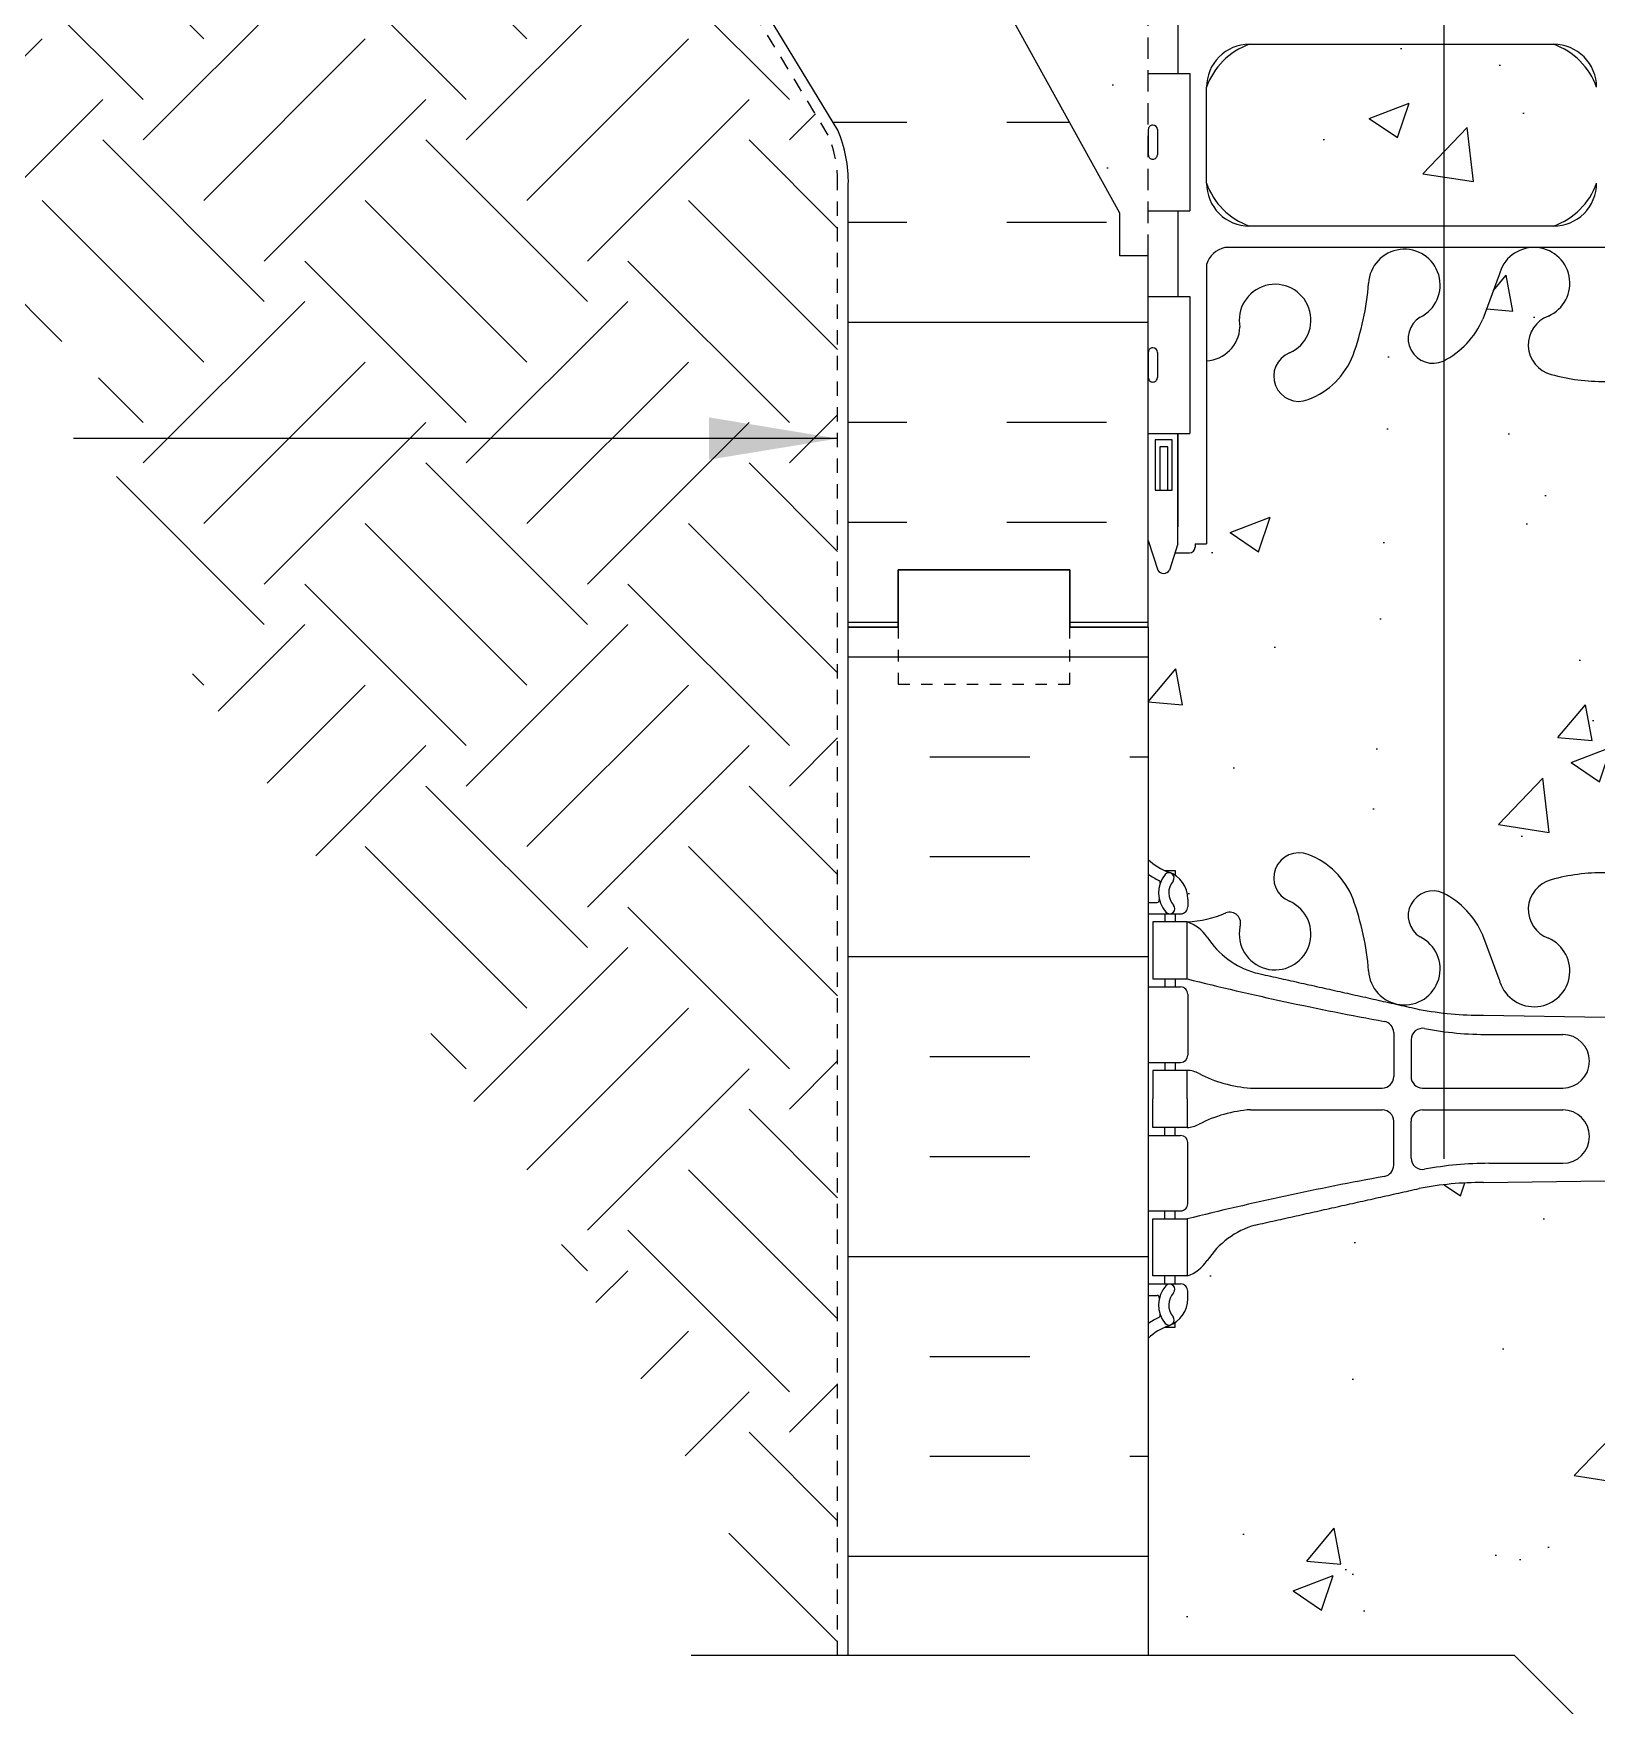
# Model space of a CAD drawing. Header units: inches. Extents: x 244.6 to 302.3, y 124.6 to 208.3.
# Drawn here: x 256.81 to 270.49, y 152.91 to 167.55 of the extents above; entities that cross this region are included whole.
import ezdxf

# ---------------------------------------------------------------- set-up
doc = ezdxf.new("R2010")
doc.units = ezdxf.units.IN
doc.header["$LTSCALE"] = 0.5
doc.header["$MEASUREMENT"] = 0
doc.linetypes.add('DASHED2', pattern=[0.375, 0.25, -0.125])
doc.linetypes.add('HIDDEN2', pattern=[0.1875, 0.125, -0.0625])
for name, color, linetype in [('HATCH', 12, 'Continuous'), ('Hidden2', 12, 'HIDDEN2'), ('line25', 2, 'Continuous'), ('LINE3', 3, 'Continuous'), ('LINE50', 5, 'Continuous'), ('LINE9', 9, 'Continuous'), ('TEXT', 4, 'Continuous'), ('Web_Edge', 9, 'Continuous')]:
    doc.layers.add(name, color=color, linetype=linetype)
doc.styles.add('DIM', font='romans.shx', dxfattribs={"width": 0.7})
doc.dimstyles.new('ext_12', dxfattribs={"dimscale": 12, "dimtxt": 0.075, "dimasz": 0.09375, "dimexe": 0.09375, "dimexo": 0.0625, "dimgap": 0.0625, "dimtad": 1, "dimdec": 1, "dimzin": 2, "dimdsep": 46, "dimlunit": 4, "dimtxsty": 'DIM', "dimcen": 0.09, "dimdle": 0.09375, "dimclrt": 4, "dimadec": 0, "dimazin": 0, "dimtfac": 1, "dimtdec": 1, "dimtmove": 2, "dimatfit": 3, "dimfxl": 1, "dimfrac": 2, "dimtolj": 1, "dimtzin": 0, "dimarcsym": 0})

msp = doc.modelspace()

# ---------------------------------------------------------------- hatches: boundary and pattern name
at = {"layer": 'HATCH'}
h = msp.add_hatch(dxfattribs=at)
h.set_pattern_fill('AR-CONC', color=256, scale=0.5)
h.set_pattern_definition([(49.99999999999999, (0, 0), (3.586300913003767, -0.3137606749129755), [0.375, -4.125]), (355, (0, 0), (-0.693756668065, 3.760960668500059), [0.3, -3.3]), (100.45144446, (0.298858405, -0.02614672), (2.89254423363556, 3.447199954843147), [0.3187009599999999, -3.505710559999999]), (46.18420000000001, (0, 1), (5.336206653357862, -0.8275964039653827), [0.5625, -6.1875]), (96.63563549, (0.444683725, 0.931033465), (4.673309728371142, 4.870593003872752), [0.47805171, -5.258568799999999]), (351.1841639899999, (0, 1), (4.673309725273866, 4.870593001349951), [0.45, -4.950000005]), (21, (0.5, 0.75), (2.984535260592308, -2.013094453326694), [0.375, -4.125]), (326.0000000000001, (0.5, 0.75), (1.216576659607909, 3.625750225234265), [0.3, -3.3]), (71.45144474, (0.74871127, 0.58224213), (4.201111883649856, 1.612655764031769), [0.31870095, -3.50571056]), (37.50000000000001, (0, 0), (0.06079927658645334, 1.664469269156557), [0, -3.26, 0, -3.35, 0, -3.3125]), (7.499999999999999, (0, 0), (1.315347687210743, 1.972058559411801), [0, -1.91, 0, -3.185, 0, -1.2625]), (327.5, (-1.115, 0), (2.669112180862045, -0.1127743586718988), [0, -1.25, 0, -3.9, 0, -5.175]), (317.5, (-1.615, 0), (2.915930846711931, 0.5005249116615886), [0, -1.625, 0, -2.59, 0, -3.675])])
h.paths.add_polyline_path([(266.5644470605458, 180.3488388313903), (265.8769470605457, 180.3488388313903), (265.8769470605457, 179.8488388313903), (264.3769470605458, 179.8488388313903), (264.3769470605458, 180.3488388313903), (263.9394470605458, 180.3488388313903), (261.9394470605458, 180.3488388313904), (261.9394470605458, 178.8488388313904, -1), (261.4394470605458, 178.8488388313904), (261.4394470605458, 180.3488388313904), (260.1394470605456, 180.3488388313904), (260.1394470605456, 180.3480794146003), (260.1394470605456, 178.5988388313908, 0.07957910678399421), (261.1394470605462, 175.3488388313893), (266.3144470605458, 165.9738388313905), (266.3144470605458, 165.5988388313905), (266.5644470605458, 165.5988388313905)])
h.paths.add_polyline_path([(274.0544506805114, 171.0364888314094), (273.9344506805231, 171.2364888313907), (273.9344506805231, 171.348838831391), (273.9344506805231, 171.4611888313908), (274.0544506805115, 171.6611888313723), (274.0544506805116, 173.1299984926798, 0.2681384484805295), (273.8933000186601, 173.278122008796), (267.235602330196, 173.278122008796, 0.268155850466875), (267.0744474227657, 173.1299849366274), (267.0744474227657, 171.661182194396), (267.1944434405685, 171.4611888313904), (267.1944434405685, 171.3488388313901), (267.1944434405685, 171.2364888313903), (267.0744474227657, 171.0364954683847), (267.0744474227657, 169.5676927261532, 0.2681558504668751), (267.235602330196, 169.4195556539846), (273.8933000186601, 169.4195556539846, 0.2681384484786645), (274.0544506805112, 169.5676791700993)])
h.paths.add_polyline_path([(270.488201174427, 176.4628555903981, 0.2256517540595453), (270.1132011744247, 176.8378555904046), (267.4494516683398, 176.8378555904046, 0.2256517540552846), (267.074451668342, 176.4628555904064), (267.074451668342, 175.6220496857601, 0.2256517540569452), (267.4494516683434, 175.2470496857606), (270.1132011744246, 175.2470496857606, 0.225651754059042), (270.4882011744265, 175.6220496857659)])
h.paths.add_polyline_path([(270.4882011744265, 174.6814280962977, 0.2256517540590393), (270.1132011744246, 175.056428096303), (267.4494516683434, 175.056428096303, 0.2256517540569454), (267.074451668342, 174.6814280963035), (267.074451668342, 173.8406221916572, 0.2256517540553567), (267.4494516683399, 173.4656221916589), (270.1132011744246, 173.4656221916589, 0.2256517540596196), (270.488201174427, 173.8406221916655)])
h.paths.add_polyline_path([(274.0544506805121, 174.6814280963035, 0.2256517540568732), (273.6794506805108, 175.0564280963029), (271.0157011744321, 175.0564280963029, 0.225651754058533), (270.6407011744271, 174.6814280963022), (270.6407011744267, 173.8406221916572, 0.2256517540542016), (271.0157011744212, 173.465622191659), (273.6794506805143, 173.465622191659, 0.2256517540552861), (274.0544506805121, 173.8406221916572)])
h.paths.add_polyline_path([(273.6794506805126, 175.2470496857612), (271.0157011744268, 175.2470496857625, -0.4142135623729994), (270.6407011744267, 175.6220496857623), (270.6407011744267, 176.4628555904065, -0.4142135623730889), (271.0157011744267, 176.8378555904065), (273.6794506805128, 176.8378555904052, -0.4142135623728829), (274.0544506805126, 176.4628555904052), (274.0544506805126, 175.622049685761, -0.4142135623729432)])
h.paths.add_polyline_path([(270.488201174427, 168.8570554711151, 0.2256517540596175), (270.1132011744246, 169.2320554711217), (267.4494516683399, 169.2320554711217, 0.2256517540553569), (267.074451668342, 168.8570554711234), (267.074451668342, 168.0162495664771, 0.2256517540569454), (267.4494516683434, 167.6412495664776), (270.1132011744246, 167.6412495664776, 0.2256517540590418), (270.4882011744265, 168.0162495664829)])
h.paths.add_polyline_path([(270.1132011744246, 167.45062797702), (267.4494516683434, 167.45062797702, 0.2256517540569454), (267.074451668342, 167.0756279770205), (267.074451668342, 166.2348220723742, 0.2256517540552843), (267.4494516683398, 165.859822072376), (270.1132011744247, 165.859822072376, 0.2256517540595474), (270.488201174427, 166.2348220723825), (270.4882011744265, 167.0756279770147, 0.2256517540590393)])
h.paths.add_polyline_path([(274.0544506805121, 167.0756279770205, 0.2256517540569452), (273.6794506805107, 167.45062797702), (271.0157011744321, 167.45062797702, 0.2256517540585329), (270.6407011744271, 167.0756279770192), (270.6407011744267, 166.2348220723742, 0.2256517540542013), (271.0157011744212, 165.8598220723761), (273.6794506805143, 165.859822072376, 0.2256517540552861), (274.0544506805121, 166.2348220723742)])
h.paths.add_polyline_path([(274.0544506805121, 168.8570554711234, 0.2256517540552846), (273.6794506805143, 169.2320554711216), (271.0157011744212, 169.2320554711216, 0.2256517540542009), (270.6407011744267, 168.8570554711234), (270.6407011744271, 168.0162495664784, 0.2256517540585339), (271.0157011744321, 167.6412495664777), (273.6794506805108, 167.6412495664777, 0.2256517540568757), (274.0544506805121, 168.0162495664771)])
h.paths.add_polyline_path([(274.5644470605458, 162.3488388313903), (274.5644470605458, 163.1082275133832), (274.4855591811481, 162.8663046832295, -0.725736556785008), (274.3794506805087, 162.8475719479367), (274.3305376370305, 162.9975719479368), (274.2044506805091, 162.9975719479366, -0.4142135623733552), (274.154450680509, 163.0475719479367), (274.1544506805088, 163.0775719479367), (274.0544506805089, 163.0775719479367), (274.0544506805107, 164.6790700100401, -0.3803920597857475), (273.7614862562572, 164.9741716301919, 2.087231407597931), (273.3275868263358, 164.7493543719507, -1), (273.164158254932, 164.3408312978791, -0.2134499129913536), (272.7719324941542, 164.7300317648628, -0.06992325913714695), (272.6350655408209, 165.3738344645788, 1.6296043779301), (272.1640037322863, 165.0727434386953, -1.059167440432903), (271.9577084535341, 164.6908672367258, -0.163719969863319), (271.6358762201603, 165.0446839912839), (271.4932383779803, 165.4315288470165, 1.612473537245468), (271.061695213459, 165.0719406473122, -0.734872412986595), (271.0385916098695, 164.5609018006083, -0.0684752628039951), (270.5644511744288, 164.4988388313921, -0.0684752628044343), (270.090310738985, 164.5609018006087, -0.7348724129842097), (270.0672071353968, 165.0719406473122, 1.612473537245902), (269.6356639708757, 165.4315288470165), (269.4930261286956, 165.0446839912839, -0.1637199698634368), (269.1711938953216, 164.6908672367256, -1.059167440432875), (268.9648986165699, 165.0727434386954, 1.629604377931128), (268.493836808035, 165.3738344645782, -0.06992325913691949), (268.3569698547023, 164.7300317648643, -0.2134499129918758), (267.9647440939241, 164.3408312978792, -1), (267.8013155225208, 164.749354371951, 2.087231407564687), (267.3674160925974, 164.9741716301988, -0.3803970205198231), (267.0744462559326, 164.6790696737974), (267.0744434405827, 163.0775719479367), (266.9744434405828, 163.0775719479367), (266.9744434405827, 163.0475719479363, -0.4142135623711323), (266.9244434405826, 162.9975719479366), (266.7983564840611, 162.9975719479368), (266.7555519412235, 162.8663046832344, -0.7257365568514327), (266.6494434405811, 162.847571947941), (266.5644470605458, 163.1082275133833), (266.5644470605458, 162.3488388313905), (266.5644470605458, 160.3144300516983, 0.08841615068673819), (266.7104500574056, 160.2171183592438), (266.8004500574062, 160.2171183592507), (266.8004500574089, 160.1753922993265, -0.2490694201798239), (266.910450057425, 159.9682691475571), (266.9104500574286, 159.900769147547, -0.414213562388937), (266.8479500574286, 159.8382691475436), (266.8004500574307, 159.8382691475436), (266.8004500574353, 159.7682691475436), (266.9054500574206, 159.7682691475436, 0.08534784463997495), (267.2349095799653, 159.8437877292816, -0.6696014941133079), (267.3674119787156, 159.7235060325833, 2.087231407566303), (267.8013114086382, 159.948323290832, -1), (267.9647399800439, 160.3568463649028, -0.2134499129910933), (268.3569657408204, 159.9676458979187, -0.06992325913701476), (268.4938326941533, 159.3238431982039, 1.629604377928734), (268.9648945026884, 159.6249342240871, -1.059167440434154), (269.1711897814401, 160.0068104260568, -0.1637199698634685), (269.4930220148141, 159.6529936714983), (269.6356598569939, 159.2661488157663, 1.612473537246079), (270.0672030215151, 159.6257370154704, -0.734872412986307), (270.0903066251046, 160.1367758621743, -0.06847526280401356), (270.5644470605454, 160.1988388313905, -0.06847526280443068), (271.0385874959891, 160.1367758621739, -0.7348724129839682), (271.0616910995776, 159.6257370154705, 1.612473537246759), (271.4932342640985, 159.2661488157663), (271.6358721062784, 159.6529936714984, -0.1637199698637269), (271.957704339653, 160.0068104260572, -1.059167440432543), (272.163999618404, 159.624934224087, 1.629604377927862), (272.6350614269392, 159.3238431982037, -0.06992325913711941), (272.7719283802723, 159.9676458979194, -0.2134499129912589), (273.1641541410497, 160.3568463649032, -1), (273.3275827124544, 159.948323290832, 2.087231407568965), (273.7614821423768, 159.7235060325838, -0.6696014941058639), (273.893984541126, 159.8437877292821, 0.08534784464026716), (274.2234440636719, 159.7682691475436), (274.3284440636572, 159.7682691475436), (274.3284440636617, 159.8382691475436), (274.2809440636639, 159.8382691475436, -0.4142135623889282), (274.2184440636639, 159.900769147547), (274.2184440636675, 159.9682691475571, -0.2490694201798315), (274.3284440636835, 160.1753922993265), (274.3284440636863, 160.2171183592507), (274.4184440636868, 160.2171183592438, 0.0884161506861017), (274.5644470605458, 160.3144300516974)])
edge = h.paths.add_edge_path()
edge.add_arc((274.2184440636575, 155.7611623663608), 0.4999999999999973, 46.21088882983558, 66.42182151813208)
edge.add_line((274.4184440636868, 156.2194199358436), (274.3284440636863, 156.2194199358368))
edge.add_line((274.3284440636863, 156.2194199358368), (274.3284440636835, 156.2611459957609))
edge.add_arc((274.4684440636675, 156.4682691475438), 0.2500000000000085, 180.0000000030875, 235.94420226187, ccw=False)
edge.add_line((274.2184440636675, 156.4682691475303), (274.2184440636639, 156.5357691475405))
edge.add_arc((274.2809440636639, 156.5357691475438), 0.06250000000000001, 90, 180.0000000030745, ccw=False)
edge.add_line((274.2809440636639, 156.5982691475438), (274.3284440636617, 156.5982691475438))
edge.add_line((274.3284440636617, 156.5982691475438), (274.3284440636572, 156.6682691475438))
edge.add_line((274.3284440636572, 156.6682691475438), (274.2234440636725, 156.6682691475438))
edge.add_arc((274.3458527148296, 157.0108730100641), 0.3638149041640846, 214.9775137481956, 250.3387412735926, ccw=False)
edge.add_arc((273.4227338195115, 156.3996429587296), 0.7434990637614866, 32.79191652781359, 73.81071145721876)
edge.add_spline(control_points=[(273.6300299637988, 157.1136591814989), (272.1925799637989, 157.4341191814989)], knot_values=[0, 0, 1, 1], degree=1, periodic=0)
edge.add_arc((271.6362421157751, 154.5025143738816), 2.98392669970098, 79.25461642973137, 90.09946546447078)
edge.add_line((271.6310620220827, 157.4864365772605), (270.5644470605463, 157.5021890766892))
edge.add_line((270.5644470605463, 157.5021890766892), (269.4978320990097, 157.4864365772605))
edge.add_arc((269.4926520053173, 154.5025143738816), 2.98392669970098, 89.90053453552925, 100.7453835702686)
edge.add_spline(control_points=[(268.9363141572936, 157.4341191814989), (267.4988641572937, 157.1136591814989)], knot_values=[0, 0, 1, 1], degree=1, periodic=0)
edge.add_arc((267.706160301581, 156.3996429587296), 0.7434990637614863, 106.1892885427819, 147.2080834720977)
edge.add_arc((266.7830414062628, 157.0108730100641), 0.3638149041640846, 289.6612587264174, 325.02248625199434, ccw=False)
edge.add_line((266.90545005742, 156.6682691475438), (266.8004500574353, 156.6682691475438))
edge.add_line((266.8004500574353, 156.6682691475438), (266.8004500574307, 156.5982691475438))
edge.add_line((266.8004500574307, 156.5982691475438), (266.8479500574286, 156.5982691475438))
edge.add_arc((266.8479500574286, 156.5357691475438), 0.06250000000000001, -3.074489995924523e-09, 90, ccw=False)
edge.add_line((266.9104500574286, 156.5357691475405), (266.910450057425, 156.4682691475303))
edge.add_arc((266.660450057425, 156.4682691475438), 0.2499999999999884, 304.05579773812997, 359.9999999969125, ccw=False)
edge.add_line((266.8004500574089, 156.2611459957609), (266.8004500574062, 156.2194199358368))
edge.add_line((266.8004500574062, 156.2194199358368), (266.7104500574056, 156.2194199358436))
edge.add_arc((266.910450057435, 155.7611623663608), 0.4999999999999973, 113.5781784818679, 133.7891111703096)
edge.add_line((266.5644470605458, 156.1221082433891), (266.5644470605458, 153.3488388313902))
edge.add_line((266.5644470605458, 153.3488388313902), (269.7675720605459, 153.3488388313903))
edge.add_line((269.7675720605459, 153.3488388313903), (270.7675720605459, 152.3488388313903))
edge.add_line((270.7675720605459, 152.3488388313903), (270.7675720605459, 154.3488388313903))
edge.add_line((270.7675720605459, 154.3488388313903), (271.7675720605459, 153.3488388313903))
edge.add_line((271.7675720605459, 153.3488388313903), (274.5644470605458, 153.3488388313902))
edge.add_line((274.5644470605458, 153.3488388313902), (274.5644470605458, 156.12210824339))
h.paths.add_polyline_path([(286.2120846948836, 182.9651338704753), (286.2120846948837, 183.5988388313903), (274.5644470605458, 183.5988388313903, 0.03937137552621681), (274.5440842498088, 183.5744364406014, 0.5205670500001361), (274.2126182383851, 183.5744364406015, 0.5205670499999949), (273.7113772158269, 183.5744364406015, 0.5205670500000399), (273.4890522978021, 183.5744364406015, 0.5645598313043185), (273.2954863992995, 183.5763416107049, 0.5131944727172011), (272.9670711368908, 183.5744364406014, 0.5205670500000681), (272.6356051254672, 183.5744364406015, 0.5205670499999999), (272.134364102909, 183.5744364406015, 0.5205670499997608), (271.9120391848842, 183.5744364406014, 0.5645598313050468), (271.7184732863815, 183.5763416107049, 0.5131944727171703), (271.3900580239728, 183.5744364406014, 0.5205670500002092), (271.0585920125491, 183.5744364406015, 0.5205670499999935), (270.5573509899909, 183.5744364406015, 0.5205670499998478), (270.3350260719661, 183.5744364406015, 0.5645598313046898), (270.1414601734635, 183.576341610705, 0.5131944727172566), (269.8130449110548, 183.5744364406015, 0.520567049999792), (269.4815788996312, 183.5744364406014, 0.5205670500000626), (268.980337877073, 183.5744364406015, 0.5205670500000615), (268.7580129590481, 183.5744364406015, 0.5645598313043757), (268.5644470605455, 183.576341610705, 0.5645598313040485), (268.3708811620431, 183.5744364406015, 0.5205670499999963), (268.1485562440182, 183.5744364406015, 0.520567049999979), (267.64731522146, 183.5744364406015, 0.5205670500000085), (267.3158492100364, 183.5744364406015, 0.5131944727172072), (266.9874339476277, 183.5763416107049, 0.5131944727175677), (266.6590186852189, 183.5744364406015, 0.1512683897035141), (266.5644470605458, 183.6477840547572), (266.5644470605458, 183.2438388313841), (266.9293996547877, 183.2438388313842), (266.9293996547877, 182.0438388313841), (266.5644470605458, 182.0438388313841), (266.5644470605458, 180.3488388313903, -0.5645598313043027), (266.7580129590483, 180.3469336612869, -0.5205670499998822), (266.9803378770732, 180.3469336612868, -0.5205670500000505), (267.4815788996314, 180.3469336612869, -0.5205670499999374), (267.813044911055, 180.3469336612868, -0.5131944727172584), (268.1414601734637, 180.3488388313904, -0.5645598313045769), (268.3350260719663, 180.346933661287, -0.5205670499998568), (268.5573509899911, 180.3469336612869, -0.520567049999982), (269.0585920125493, 180.3469336612869, -0.5205670500000146), (269.3900580239729, 180.3469336612869, -0.5131944727174409), (269.7184732863817, 180.3488388313902, -0.5645598313047767), (269.9120391848843, 180.3469336612869, -0.5205670499998226), (270.1343641029092, 180.3469336612869, -0.5205670500000226), (270.6356051254674, 180.3469336612869, -0.5205670499998809), (270.9670711368909, 180.3469336612868, -0.5131944727173164), (271.2954863992997, 180.3488388313904, -0.5645598313045201), (271.4890522978023, 180.346933661287, -0.5205670499999167), (271.7113772158271, 180.3469336612869, -0.5205670499999727), (272.2126182383853, 180.3469336612869, -0.520567049999995), (272.5440842498089, 180.3469336612869, -0.03937137552630069), (272.564447060546, 180.3713360520758, -0.5848310296450555), (272.9162758827067, 180.3469336612869, -0.5205670500000898), (273.4175169052649, 180.346933661287, -0.5205670499997643), (273.6398418232897, 180.3469336612869, -0.5645598313044271), (273.8334077217923, 180.3488388313904, -0.5645598313044462), (274.0269736202949, 180.346933661287, -0.5205670499998115), (274.2492985383197, 180.3469336612869, -0.4192726001201141), (274.5644470605458, 180.3488388313903), (275.2519470605458, 180.3488388313903), (275.2519470605458, 180.8488388313903), (286.2120846948836, 180.8488388313903), (286.2120846948836, 180.9651338704753), (287.2120846948836, 181.9651338704753), (285.2120846948836, 181.9651338704753)])
edge = h.paths.add_edge_path()
edge.add_line((293.772171717352, 183.5988388313903), (287.2120846948837, 183.5988388313903))
edge.add_line((287.2120846948837, 183.5988388313903), (287.2120846948836, 183.3601002484938))
edge.add_line((287.2120846948836, 183.3601002484938), (286.2120846948836, 182.3601002484938))
edge.add_line((286.2120846948836, 182.3601002484938), (288.2120846948836, 182.3601002484938))
edge.add_spline(control_points=[(288.2120846948836, 182.3601002484938), (289.016183200225, 182.5915330297856), (290.9396887221387, 183.1451495703084), (292.7301761624154, 182.1822636742907), (293.772171717352, 181.6219007245195)], knot_values=[0, 0, 0, 0, 2.427311484882638, 5.806436666106759, 5.806436666106759, 5.806436666106759, 5.806436666106759], degree=3, periodic=0)
edge.add_line((293.772171717352, 181.6219007245195), (293.772171717352, 183.5988388313903))
edge = h.paths.add_edge_path()
edge.add_line((290.1321463896473, 182.0961271991342), (290.4758816546048, 182.0961271991342))
edge.add_arc((290.3576943319894, 181.7211271991342), 0.3931834727286999, -69.73217043268312, 72.50691044596198, ccw=False)
edge.add_line((290.493896622079, 181.3522882377956), (290.0623316138017, 181.2305364054036))
edge.add_arc((290.1202679780023, 181.0988388313903), 0.1438779805869627, 113.7456423116497, 240.3185331573923)
edge.add_line((290.0490228146733, 180.9738388313903), (290.5170999690438, 180.9738388313903))
edge.add_arc((290.5458768334339, 180.5119900238437), 0.4627444531880497, 46.71372288542051, 93.56537488609962, ccw=False)
edge.add_line((290.863154802746, 180.8488388313903), (293.772171717352, 180.8488388313903))
edge.add_line((293.772171717352, 180.8488388313903), (293.772171717352, 181.6219007245195))
edge.add_spline(control_points=[(293.772171717352, 181.6219007245195), (292.7301761624154, 182.1822636742907), (290.9396887221387, 183.1451495703085), (289.016183200225, 182.5915330297856), (288.2120846948836, 182.3601002484938)], knot_values=[0, 0, 0, 0, 3.37912518122412, 5.806436666106759, 5.806436666106759, 5.806436666106759, 5.806436666106759], degree=3, periodic=0)
edge.add_line((288.2120846948836, 182.3601002484938), (287.2120846948836, 181.3601002484938))
edge.add_line((287.2120846948836, 181.3601002484938), (287.2120846948836, 180.8488388313903))
edge.add_line((287.2120846948836, 180.8488388313903), (287.6099022377016, 180.8488388313903))
edge.add_line((287.6099022377016, 180.8488388313903), (290.0212964242886, 180.8488388313903))
edge.add_arc((290.1202679780024, 181.0988388313903), 0.2688779805869715, 111.59792986195589, 248.4020701380172, ccw=False)
edge.add_line((290.0212964242887, 181.3488388313903), (290.4547632510355, 181.4711271991341))
edge.add_arc((290.3576943319894, 181.7211271991342), 0.2681834727286974, 291.2199802110906, 428.7800197888711)
edge.add_line((290.4547632510357, 181.9711271991342), (290.1321463896473, 181.9711271991342))
edge.add_line((290.1321463896473, 181.9711271991342), (290.1321463896473, 182.0961271991342))
h.paths.add_polyline_path([(274.0544506805089, 179.6201057148439), (274.1544506805089, 179.6201057148438), (274.154450680509, 179.6501057148439, -0.4142135623733552), (274.2044506805091, 179.7001057148439), (274.3305376370305, 179.7001057148438), (274.3794506805087, 179.8501057148439, -0.6000000000330199), (274.4794506805105, 179.8501057148396), (274.5644470605458, 179.5894501493974), (274.5644470605458, 180.3488388313903, 0.4192726001201475), (274.2492985383196, 180.3469336612869, 0.520567049999977), (274.0269736202948, 180.346933661287, 0.5645598313039378), (273.8334077217924, 180.3488388313904, 0.5645598313047274), (273.6398418232897, 180.346933661287, 0.5205670499998188), (273.4175169052649, 180.346933661287, 0.5205670500000236), (272.9162758827067, 180.3469336612869, 0.5205670499999488), (272.5848098712831, 180.3469336612869, 0.03937137552631452), (272.564447060546, 180.3713360520758, 0.03937137552631535), (272.5440842498089, 180.3469336612869, 0.5205670500000512), (272.2126182383853, 180.346933661287, 0.5205670499999686), (271.7113772158271, 180.3469336612869, 0.5205670499999855), (271.4890522978022, 180.3469336612869, 0.5645598313044101), (271.2954863992997, 180.3488388313903, 0.5131944727173726), (270.9670711368909, 180.3469336612868, 0.5205670499999286), (270.6356051254674, 180.3469336612869, 0.5205670499999576), (270.1343641029092, 180.3469336612868, 0.5205670499999879), (269.9120391848843, 180.3469336612868, 0.5645598313048277), (269.7184732863817, 180.3488388313903, 0.5131944727173793), (269.3900580239729, 180.3469336612869, 0.5205670500000305), (269.0585920125493, 180.346933661287, 0.520567049999963), (268.5573509899911, 180.3469336612869, 0.520567049999803), (268.3350260719663, 180.346933661287, 0.5645598313046946), (268.1414601734637, 180.3488388313903, 0.5131944727173184), (267.8130449110549, 180.3469336612869, 0.5205670499998741), (267.4815788996314, 180.3469336612869, 0.5205670500000732), (266.9803378770732, 180.3469336612869, 0.5205670499999747), (266.7580129590483, 180.3469336612868, 0.5645598313042927), (266.5644470605458, 180.3488388313903), (266.5644470605458, 179.5894501493972), (266.6494434405811, 179.8501057148396, -0.6000000000330272), (266.7494434405829, 179.8501057148439), (266.7983564840611, 179.7001057148438), (266.9244434405826, 179.7001057148439, -0.414213562373363), (266.9744434405827, 179.6501057148439), (266.9744434405828, 179.6201057148438), (267.0744434405827, 179.6201057148439), (267.0744461933326, 178.0186079928716, -0.3803970778956987), (267.3674160925974, 177.7235060325818, 2.087231407567089), (267.8013155225203, 177.9483232908298, -1), (267.9647440939232, 178.3568463649017, -0.2134499129916889), (268.3569698547018, 177.9676458979177, -0.06822591722314161), (268.4926676775661, 177.3397793558889, 1.753170910240901), (268.9436052694811, 177.6363874911235, -0.9407930192586339), (269.1471178061593, 178.0196507110044, -0.1730747606228706), (269.4930261286958, 177.6529936714965), (269.6356639708757, 177.2661488157641, 1.612473537245539), (270.0672071353969, 177.6257370154684, -0.7348724129872918), (270.0903107389869, 178.1367758621724, -0.06847526280402572), (270.5644511744279, 178.1988388313885, -0.0684752628043632), (271.0385916098712, 178.1367758621718, -0.734872412984001), (271.0616952134591, 177.6257370154684, 1.612473537245758), (271.4932383779803, 177.2661488157641), (271.6358762201602, 177.6529936714965, -0.1730747606230161), (271.981784542697, 178.0196507110046, -0.9407930192586887), (272.1852970793749, 177.6363874911235, 1.753170910241467), (272.6362346712898, 177.3397793558892, -0.0682259172229565), (272.7719324941536, 177.9676458979163, -0.2134499129920406), (273.1641582549321, 178.3568463649015, -1), (273.3275868263352, 177.9483232908296, 2.087231407594856), (273.7614862562572, 177.7235060325887, -0.3803920597854377), (274.0544506805104, 178.0186076527405)])
h.paths.add_polyline_path([(274.0544506805114, 189.0364888314094), (273.9344506805231, 189.2364888313907), (273.9344506805231, 189.348838831391), (273.9344506805231, 189.4611888313908), (274.0544506805115, 189.6611888313723), (274.0544506805116, 191.1299984926798, 0.2681384484805318), (273.8933000186601, 191.278122008796), (267.2356023301959, 191.278122008796, 0.2681558504668732), (267.0744474227657, 191.1299849366274), (267.0744474227657, 189.661182194396), (267.1944434405685, 189.4611888313904), (267.1944434405685, 189.3488388313901), (267.1944434405685, 189.2364888313903), (267.0744474227657, 189.0364954683847), (267.0744474227657, 187.5676927261532, 0.2681558504668727), (267.2356023301959, 187.4195556539846), (273.8933000186601, 187.4195556539846, 0.2681384484786642), (274.0544506805112, 187.5676791700993)])
h.paths.add_polyline_path([(270.488201174427, 186.8570554711151, 0.2256517540596185), (270.1132011744246, 187.2320554711217), (267.4494516683399, 187.2320554711217, 0.2256517540553566), (267.074451668342, 186.8570554711234), (267.074451668342, 186.0162495664771, 0.2256517540569457), (267.4494516683434, 185.6412495664776), (270.1132011744246, 185.6412495664776, 0.2256517540590422), (270.4882011744265, 186.0162495664829)])
h.paths.add_polyline_path([(270.4882011744265, 185.0756279770147, 0.225651754059039), (270.1132011744246, 185.45062797702), (267.4494516683434, 185.45062797702, 0.2256517540569454), (267.074451668342, 185.0756279770205), (267.074451668342, 184.2348220723742, 0.2256517540552847), (267.4494516683398, 183.859822072376), (270.1132011744247, 183.859822072376, 0.2256517540595475), (270.488201174427, 184.2348220723825)])
h.paths.add_polyline_path([(274.0544506805121, 186.8570554711234, 0.2256517540552842), (273.6794506805143, 187.2320554711216), (271.0157011744212, 187.2320554711216, 0.2256517540542004), (270.6407011744267, 186.8570554711234), (270.6407011744271, 186.0162495664784, 0.2256517540585334), (271.0157011744321, 185.6412495664777), (273.6794506805108, 185.6412495664777, 0.2256517540568756), (274.0544506805121, 186.0162495664771)])
h.paths.add_polyline_path([(274.0544506805121, 185.0756279770205, 0.2256517540569451), (273.6794506805107, 185.45062797702), (271.0157011744321, 185.45062797702, 0.2256517540585333), (270.6407011744271, 185.0756279770192), (270.6407011744267, 184.2348220723742, 0.2256517540542004), (271.0157011744212, 183.8598220723761), (273.6794506805143, 183.859822072376, 0.2256517540552876), (274.0544506805121, 184.2348220723742)])
h.paths.add_polyline_path([(270.488201174427, 194.4628555903981, 0.2256517540595476), (270.1132011744247, 194.8378555904046), (267.4494516683398, 194.8378555904046, 0.2256517540552861), (267.074451668342, 194.4628555904064), (267.074451668342, 193.6220496857601, 0.2256517540569441), (267.4494516683434, 193.2470496857606), (270.1132011744246, 193.2470496857606, 0.2256517540590416), (270.4882011744265, 193.6220496857659)])
h.paths.add_polyline_path([(270.4882011744265, 192.6814280962977, 0.2256517540590422), (270.1132011744246, 193.056428096303), (267.4494516683434, 193.056428096303, 0.2256517540569471), (267.074451668342, 192.6814280963035), (267.074451668342, 191.8406221916572, 0.2256517540553553), (267.4494516683399, 191.4656221916589), (270.1132011744246, 191.4656221916589, 0.2256517540596204), (270.488201174427, 191.8406221916655)])
h.paths.add_polyline_path([(274.0544506805121, 192.6814280963035, 0.2256517540568715), (273.6794506805109, 193.0564280963029), (271.0157011744321, 193.0564280963029, 0.2256517540585344), (270.6407011744271, 192.6814280963022), (270.6407011744267, 191.8406221916572, 0.2256517540541999), (271.0157011744212, 191.465622191659), (273.6794506805143, 191.465622191659, 0.225651754055287), (274.0544506805121, 191.8406221916572)])
h.paths.add_polyline_path([(274.0544506805121, 194.4628555904064, 0.2256517540552828), (273.6794506805143, 194.8378555904046), (271.0157011744212, 194.8378555904045, 0.2256517540542016), (270.6407011744267, 194.4628555904064), (270.6407011744271, 193.6220496857614, 0.2256517540585327), (271.0157011744321, 193.2470496857606), (273.6794506805107, 193.2470496857606, 0.2256517540569479), (274.0544506805121, 193.6220496857601)])
h.paths.add_polyline_path([(274.0544506805089, 197.6201057148439), (274.1544506805089, 197.6201057148438), (274.154450680509, 197.6501057148439, -0.4142135623733552), (274.2044506805091, 197.7001057148439), (274.3305376370305, 197.7001057148438), (274.3794506805087, 197.8501057148439, -0.6000000000330195), (274.4794506805105, 197.8501057148396), (274.5644470605458, 197.5894501493973), (274.5644470605458, 200.3832476110832, 0.08841615068611568), (274.4184440636868, 200.4805593035368), (274.3284440636863, 200.48055930353), (274.3284440636835, 200.5222853634541, -0.2490694201798088), (274.2184440636675, 200.7294085152236), (274.2184440636639, 200.7969085152337, -0.4142135623889365), (274.2809440636639, 200.859408515237), (274.3284440636617, 200.859408515237), (274.3284440636572, 200.929408515237), (274.2234440636719, 200.929408515237, 0.08534784463982523), (273.8939845411276, 200.8538899334992, -0.6696014941133547), (273.7614821423768, 200.9741716301969, 2.087231407579615), (273.3275827124567, 200.7493543719477, -1), (273.1641541410638, 200.340831297872, -0.213449912996201), (272.7719283802731, 200.730031764859, -0.06822591722341965), (272.6362305574081, 201.3578983068902, 1.753170910238377), (272.1852929654929, 201.0612901716553, -0.9407930192632464), (271.981780428809, 200.6780269517772, -0.173074760620697), (271.6358721062784, 201.0446839912823), (271.4932342640985, 201.4315288470144, 1.612473537249704), (271.0616910995784, 201.0719406473098, -0.7348724129990625), (271.0385874959785, 200.5609018006038, -0.06847526280269413), (270.5644470605465, 200.4988388313901, -0.0684752628039706), (270.0903066251059, 200.560901800606, -0.7348724129896826), (270.0672030215159, 201.0719406473105, 1.612473537243682), (269.6356598569939, 201.4315288470144), (269.4930220148141, 201.0446839912823, -0.1730747606234713), (269.1471136922762, 200.6780269517736, -0.94079301925523), (268.9436011555993, 201.0612901716551, 1.753170910240293), (268.4926635636844, 201.3578983068899, -0.06822591722317899), (268.35696574082, 200.7300317648608, -0.2134499129908894), (267.9647399800433, 200.3408312978776, -1), (267.8013114086345, 200.749354371947, 2.087231407582309), (267.3674119787154, 200.9741716301974, -0.6696014940993579), (267.2349095799684, 200.8538899334977, 0.08534784464080322), (266.9054500574206, 200.929408515237), (266.8004500574353, 200.929408515237), (266.8004500574307, 200.859408515237), (266.8479500574286, 200.859408515237, -0.4142135623889001), (266.9104500574286, 200.7969085152337), (266.910450057425, 200.7294085152236, -0.2490694201798201), (266.8004500574089, 200.5222853634541), (266.8004500574062, 200.48055930353), (266.7104500574056, 200.4805593035368, 0.08841615068672722), (266.5644470605458, 200.3832476110823), (266.5644470605458, 198.3488388313903), (266.5644470605458, 197.5894501493972), (266.6494434405811, 197.8501057148396, -0.6000000000329915), (266.7494434405829, 197.8501057148439), (266.7983564840611, 197.7001057148438), (266.9244434405826, 197.7001057148439, -0.4142135623733506), (266.9744434405827, 197.6501057148439), (266.9744434405828, 197.6201057148438), (267.0744434405827, 197.6201057148439), (267.0744461933326, 196.0186079928716, -0.3803970778962104), (267.3674160925972, 195.7235060325811, 2.08723140755479), (267.8013155225221, 195.9483232908291, -1), (267.96474409392, 196.3568463649029, -0.2134499129931476), (268.3569698547019, 195.9676458979173, -0.06822591722305528), (268.4926676775661, 195.3397793558894, 1.753170910243325), (268.9436052694807, 195.6363874911237, -0.940793019256566), (269.1471178061574, 196.0196507110054, -0.173074760623615), (269.4930261286957, 195.6529936714965), (269.6356639708757, 195.2661488157641, 1.612473537244627), (270.0672071353972, 195.6257370154683, -0.7348724129896821), (270.0903107389882, 196.1367758621728, -0.0684752628039403), (270.5644511744287, 196.1988388313885, -0.0684752628036783), (271.0385916098672, 196.1367758621729, -0.7348724129947501), (271.0616952134565, 195.6257370154673, 1.612473537237564), (271.4932383779803, 195.2661488157641), (271.6358762201602, 195.6529936714965, -0.1730747606232938), (271.9817845426978, 196.0196507110049, -0.940793019255556), (272.1852970793739, 195.636387491123, 1.753170910228358), (272.6362346712896, 195.3397793558861, -0.06822591722335636), (272.7719324941539, 195.9676458979169, -0.2134499129928963), (273.1641582549348, 196.3568463649026, -1), (273.3275868263354, 195.9483232908297, 2.087231407598282), (273.7614862562572, 195.7235060325895, -0.3803920597847792), (274.0544506805104, 196.0186076527405)])
h = msp.add_hatch(dxfattribs=at)
h.set_pattern_fill('INSUL', color=256, scale=7, style=0)
h.set_pattern_definition([(0, (-2735.926318594039, -260.2334416371566), (0, 2.625), []), (0, (-2735.926318594039, -259.3584416371566), (0, 2.625), [0.875, -0.875]), (0, (-2735.926318594039, -258.4834416371566), (0, 2.625), [0.875, -0.875])])
h.paths.add_polyline_path([(261.1394470605456, 175.3488388313904, -0.0795791067839556), (260.1394470605456, 178.5988388313904), (260.1394470605456, 180.3488388313904), (259.4394470605458, 180.3488388313904), (259.4394470605458, 175.3488388313904, 0.1316524975873954), (260.1093200416236, 172.8488388313904), (263.8473254633801, 166.6988388313905, -0.1043800181721882), (263.9394470605462, 166.2238388313905), (263.9394470605458, 162.3488388313905), (264.3769470605458, 162.3488388313905), (264.3769470605458, 162.8488388313905), (265.8769470605458, 162.8488388313905), (265.8769470605458, 162.3488388313905), (266.5644470605458, 162.3488388313905), (266.5644470605458, 165.5988388313905), (266.3144470605458, 165.5988388313905), (266.3144470605458, 165.9738388313904)])
h = msp.add_hatch(dxfattribs=at)
h.set_pattern_fill('EARTH', color=256, scale=8, angle=45, style=0)
h.set_pattern_definition([(45, (210.7424988908977, 75.04194508124031), (2.220446049250313e-16, 2.82842712474619), [2, -2]), (45, (210.2121688050078, 75.57227516713023), (2.220446049250313e-16, 2.82842712474619), [2, -2]), (45, (209.6818387191179, 76.10260525302013), (2.220446049250313e-16, 2.82842712474619), [2, -2]), (135, (209.6818387191179, 76.4561586436134), (-2.82842712474619, 4.440892098500626e-16), [2, -2]), (135, (210.2121688050078, 76.98648872950332), (-2.82842712474619, 4.440892098500626e-16), [2, -2]), (135, (210.7424988908977, 77.51681881539324), (-2.82842712474619, 4.440892098500626e-16), [2, -2])])
edge = h.paths.add_edge_path()
edge.add_line((256.0271101660215, 167.59533866296), (254.1931025319602, 167.5748448608553))
edge.add_arc((247.623313276898, 160.9490563726657), 9.330766525112349, 24.708517067673483, 45.24314967599611, ccw=False)
edge.add_line((256.0998112811536, 164.8493365587559), (257.3181512483407, 164.8493365587559))
edge.add_line((257.3181512483406, 164.8493365587559), (257.6605819541639, 162.96561758562))
edge.add_line((257.6605819541639, 162.96561758562), (257.4783956097141, 162.9656175856202))
edge.add_arc((181.8849853301788, 109.08951067116), 92.82778987969331, 28.47593715055848, 35.477815595996674, ccw=False)
edge.add_line((263.4822306559466, 153.3488388313903), (263.8456970605458, 153.3488388313903))
edge.add_line((263.8456970605458, 153.3488388313903), (263.8456970605462, 166.2246257669254))
edge.add_arc((262.7681115354512, 166.2431028207442), 1.077743923857627, 359.0176617601091, 382.5352897290254)
edge.add_line((263.763562871525, 166.6561507633864), (262.2336153388161, 169.1733160064851))
edge.add_line((262.2336153388161, 169.1733160064851), (262.1365677073884, 169.1733160064851))
edge.add_line((262.1365677073884, 169.1733160064851), (259.9376167216112, 172.7911675172984))
edge.add_arc((264.3650691900402, 175.3488388313905), 5.113122129494704, 191.3160711904733, 210.0143667257621, ccw=False)
edge.add_line((259.3513479033259, 174.3455359009273), (248.0987294939788, 174.149011574251))
edge.add_arc((181.8849853301797, 109.08951067116), 92.82778987969255, 40.3811033077784, 44.49622969147123, ccw=False)
edge.add_line((252.5967419886481, 169.2297305262777), (256.0476019151632, 169.2297305262777))
edge.add_line((256.0476019151632, 169.2297305262777), (256.0271101660215, 167.59533866296))

# ---------------------------------------------------------------- linework, layer by layer
for p, q in [((263.9394470605455, 162.0893247686786), (266.5644470605455, 162.0893247686786)), ((264.6528653490612, 161.2143247686786), (265.5278653490612, 161.2143247686786)), ((266.4028653490612, 161.2143247686786), (266.5644470605455, 161.2143247686786)), ((264.6528653490612, 160.3393247686786), (265.5278653490612, 160.3393247686786)), ((263.9394470605455, 159.4643247686786), (266.5644470605455, 159.4643247686786)), ((264.6528653490612, 158.5893247686786), (265.5278653490612, 158.5893247686786)), ((264.6528653490612, 157.7143247686786), (265.5278653490612, 157.7143247686786)), ((263.9394470605455, 156.8393247686786), (266.5644470605455, 156.8393247686786)), ((264.6528653490612, 155.9643247686786), (265.5278653490612, 155.9643247686786)), ((264.6528653490612, 155.0893247686786), (265.5278653490612, 155.0893247686786)), ((266.4028653490612, 155.0893247686786), (266.5644470605455, 155.0893247686786)), ((263.9394470605455, 154.2143247686786), (266.5644470605455, 154.2143247686786))]:
    msp.add_line(p, q, dxfattribs=at)
at = {"layer": 'Hidden2', "ltscale": 3}
msp.add_line((266.5644470605458, 165.5988388313905), (266.5644470605458, 180.3488388313902), dxfattribs=at)
at = {"layer": 'line25'}
for p, q in [((266.3144470605458, 165.9738388313905), (261.1394470605456, 175.3488388313904)), ((266.5644470605458, 167.1938388313841), (266.9293996547877, 167.1938388313841)), ((266.9293996547877, 167.1938388313841), (266.9293996547877, 165.993838831384)), ((266.3144470605458, 165.5988388313905), (266.3144470605458, 165.9738388313905)), ((266.5644470605458, 165.9938388313841), (266.9293996547877, 165.9938388313841)), ((266.5644470605458, 165.5988388313905), (266.3144470605458, 165.5988388313905)), ((266.5644470605458, 162.3488388313905), (266.5644470605458, 165.5988388313905)), ((266.5644470605458, 165.2438388313841), (266.9293996547877, 165.2438388313842)), ((266.9293996547877, 165.2438388313841), (266.9293996547877, 164.0438388313841)), ((266.5644470605458, 164.0438388313841), (266.9293996547877, 164.0438388313841)), ((266.5644470605458, 162.3488388313903), (266.5644470605458, 153.3488388313903))]:
    msp.add_line(p, q, dxfattribs=at)
at = {"layer": 'LINE3'}
msp.add_line((269.1509757554689, 202.0893330548327), (269.1509757554689, 157.6925021370189), dxfattribs=at)
at = {"layer": 'LINE50'}
msp.add_line((263.9394470605458, 153.3488388313903), (263.9394470605458, 162.3488388313903), dxfattribs=at)
msp.add_lwpolyline([(263.9394470605458, 162.3488388313905), (263.9394470605462, 166.2238388313905, 0.1043800181721882), (263.8473254633801, 166.6988388313905), (260.1093200416236, 172.8488388313904, -0.1316524975873954), (259.4394470605458, 175.3488388313904), (259.4394470605458, 180.3488388313904), (260.1394470605456, 180.3488388313904)], format="xyb", dxfattribs=at)
for points in [[(266.5644470605458, 162.3488388313905), (265.8769470605458, 162.3488388313905), (265.8769470605458, 162.8488388313905), (264.3769470605458, 162.8488388313905), (264.3769470605458, 162.3488388313905), (263.9394470605458, 162.3488388313905)], [(263.9394470605458, 162.3488388313903), (264.3769470605458, 162.3488388313903), (264.3769470605458, 162.8488388313903), (265.8769470605458, 162.8488388313903), (265.8769470605458, 162.3488388313903), (266.5644470605458, 162.3488388313903)]]:
    msp.add_lwpolyline(points, dxfattribs=at)
at = {"layer": 'LINE9'}
for p, q in [((266.5644470605458, 166.648838831384), (266.5644506805093, 166.648838831384)), ((266.5644506805089, 166.703838831384), (266.5644506805089, 166.4838388313841)), ((266.6444506805088, 166.703838831384), (266.6444506805097, 166.4838388313841)), ((266.5644470605458, 166.5388388313839), (266.5644506805093, 166.5388388313839)), ((266.6044506805088, 166.4438388313841), (266.6044506805097, 166.443838831384)), ((266.5644470605458, 164.698838831384), (266.5644506805093, 164.698838831384)), ((266.5644506805089, 164.753838831384), (266.5644506805089, 164.5338388313841)), ((266.6044506805088, 164.793838831384), (266.6044506805088, 164.7938388313841)), ((266.6444506805088, 164.753838831384), (266.6444506805097, 164.5338388313841)), ((266.5644470605458, 164.588838831384), (266.5644506805093, 164.588838831384)), ((266.6044506805088, 164.4938388313841), (266.6044506805097, 164.493838831384)), ((262.5650525693851, 153.3488388313902), (269.7675720605459, 153.3488388313903)), ((269.7675720605459, 153.3488388313903), (270.7675720605459, 152.3488388313903))]:
    msp.add_line(p, q, dxfattribs=at)
at = {"layer": 'LINE9', "linetype": 'DASHED2'}
msp.add_lwpolyline([(263.8456970605458, 153.3488388313903), (263.8456970605462, 166.2246257669254, 0.1029767068217899), (263.763562871525, 166.6561507633864), (261.7253602151941, 170.0095290820686)], format="xyb", dxfattribs=at)
at = {"layer": 'LINE9', "linetype": 'DASHED2', "ltscale": 0.15}
msp.add_lwpolyline([(264.3769470605458, 162.3488388313905), (264.3769470605458, 162.3488388313905), (264.3769470605458, 161.8488388313905), (265.8769470605457, 161.8488388313905), (265.8769470605457, 162.3488388313905), (265.8769470605457, 162.3488388313905)], dxfattribs=at)
at = {"layer": 'LINE9'}
for centre, start, end in [((266.6044506805088, 166.703838831384), 89.99999999994789, 180.0000000000879), ((266.6044506805088, 166.703838831384), 0, 90), ((266.6044506805088, 166.4838388313841), 180, 270.0000000000782), ((266.6044506805097, 166.483838831384), 270, 1.009635278083779e-10), ((266.6044506805088, 164.753838831384), 89.99999999994789, 180.0000000000879), ((266.6044506805088, 164.753838831384), 0, 90), ((266.6044506805088, 164.5338388313841), 180, 270.0000000000782), ((266.6044506805097, 164.5338388313841), 270, 1.009635278083779e-10)]:
    msp.add_arc(centre, 0.04, start, end, dxfattribs=at)
at = {"layer": 'Web_Edge'}
for p, q in [((267.4494516683434, 167.45062797702), (270.1132011744247, 167.45062797702)), ((267.074451668342, 166.2348220723738), (267.074451668342, 167.0756279770206)), ((270.1132011744247, 165.859822072376), (267.4494516683397, 165.859822072376)), ((273.8933000186602, 165.672322072376), (267.2356023301958, 165.672322072376)), ((267.0744477416032, 165.5241860183583), (267.0744434405827, 163.0775719479367)), ((269.635663970875, 165.4315288470147), (269.4930261286958, 165.0446839912842)), ((266.8244434405827, 163.0775719479373), (266.8244434405827, 164.0438388313841)), ((266.5644470605458, 163.1082275133833), (266.6494434405826, 162.8475719479367)), ((266.8244434405827, 163.0775719479367), (266.7494434405829, 162.8475719479367)), ((266.9744434405828, 163.0775719479367), (267.0744434405827, 163.0775719479367)), ((266.9744434405828, 163.0775719479367), (266.9744434405826, 163.0475719479363)), ((266.7983564840609, 162.9975719479368), (266.9244434405826, 162.9975719479366)), ((266.9744434405828, 163.0475719479368), (266.9744434405828, 163.0475719479367)), ((266.7104500574056, 160.2171183592438), (266.8004500574062, 160.2171183592507)), ((266.8004500574062, 160.2171183592507), (266.8004500574089, 160.1753922993265)), ((266.5644470605458, 159.9382691475436), (266.6423255938144, 159.9382691475437)), ((266.910450057425, 159.9682691475626), (266.9104500574286, 159.9007691475464)), ((266.5644470605458, 159.8382691475437), (266.8479500574286, 159.8382691475436)), ((266.7104500574056, 159.8382691475435), (266.7104500574056, 159.7682691475436)), ((266.8004500574307, 159.8382691475435), (266.8004500574353, 159.7682691475436)), ((269.6356598569933, 159.2661488157679), (269.493022014814, 159.6529936714985)), ((266.7104500574056, 159.2682691475436), (266.7104500574056, 159.1982691475437)), ((266.8004500574689, 159.2682691475436), (266.8004500574735, 159.1982691475437)), ((266.5644470605458, 159.1982691475436), (266.8479500574286, 159.1982691475437)), ((266.9104500574286, 159.1357691475437), (266.9104500574286, 158.6007691475437)), ((269.4978320990113, 158.9501017178268), (270.5644541572934, 158.9343491135886)), ((268.7125041572936, 158.79834382764), (268.7125041572927, 158.413580010823)), ((268.8650041572933, 158.7362882838234), (268.8650041572933, 158.413580033704)), ((269.5451665867827, 158.7822174304855), (270.1920479075553, 158.7822174304855)), ((266.5644470605458, 158.5382691475436), (266.8479500574286, 158.5382691475437)), ((266.7104500574051, 158.5382691475438), (266.7104500574051, 158.4682691475438)), ((266.8004500575162, 158.5382691475437), (266.8004500575208, 158.4682691475438)), ((267.4581741572934, 158.3127991135885), (268.6125718046879, 158.3135800337039)), ((268.9650041572932, 158.313580033704), (270.1920479075553, 158.3135800337039)), ((267.4581741572934, 158.1237391814989), (268.6125718046879, 158.1229582613835)), ((268.9650041572932, 158.1229582613834), (270.1920479075553, 158.1229582613835)), ((266.7104500574051, 157.8982691475437), (266.7104500574051, 157.9682691475437)), ((266.8004500575162, 157.8982691475437), (266.8004500575208, 157.9682691475437)), ((268.7125041572936, 157.6381944674474), (268.7125041572927, 158.0229582842645)), ((268.8650041572933, 157.700250011264), (268.8650041572933, 158.0229582613834)), ((266.5644470605458, 157.8982691475438), (266.8479500574286, 157.8982691475437)), ((266.9104500574286, 157.3007691475437), (266.9104500574286, 157.8357691475437)), ((269.5451665867827, 157.6543208646019), (270.1920479075553, 157.6543208646019)), ((269.4978320990113, 157.4864365772606), (270.5644541572934, 157.5021891814989)), ((266.5644470605458, 157.2382691475438), (266.8479500574286, 157.2382691475437)), ((266.7104500574056, 157.1682691475438), (266.7104500574056, 157.2382691475437)), ((266.8004500574689, 157.1682691475438), (266.8004500574735, 157.2382691475437)), ((266.7104500574056, 156.5982691475439), (266.7104500574056, 156.6682691475438)), ((266.8004500574307, 156.5982691475439), (266.8004500574353, 156.6682691475438)), ((266.5644470605458, 156.5982691475438), (266.8479500574286, 156.5982691475438)), ((266.5644470605458, 156.4982691475439), (266.6423255938144, 156.4982691475437)), ((266.910450057425, 156.4682691475248), (266.9104500574286, 156.535769147541)), ((266.7104500574056, 156.2194199358436), (266.8004500574062, 156.2194199358368)), ((266.8004500574062, 156.2194199358368), (266.8004500574089, 156.2611459957609))]:
    msp.add_line(p, q, dxfattribs=at)
for points in [[(266.8244434405827, 167.9438388313841), (266.8244434405827, 167.1938388313841)], [(266.8244434405827, 165.9938388313841), (266.8244434405827, 165.2438388313842)], [(266.8244434405827, 164.0438388313841), (266.8244434405827, 163.2275719479367)], [(266.9054500575058, 158.2182691475438), (266.9054500575058, 158.4682691475438), (266.6054500575056, 158.4682691475438), (266.6054500575056, 158.2182691475438)], [(266.9054500575058, 158.2182691475437), (266.9054500575058, 157.9682691475437), (266.6054500575056, 157.9682691475437), (266.6054500575056, 158.2182691475437)]]:
    msp.add_lwpolyline(points, dxfattribs=at)
for points in [[(266.774443440583, 163.9875719479368), (266.6244434405829, 163.9875719479368), (266.6244434405829, 163.5475719479368), (266.774443440583, 163.5475719479368)], [(266.734443440583, 163.9275719479368), (266.6644434405829, 163.9275719479368), (266.6644434405829, 163.5475719479368), (266.734443440583, 163.5475719479368)], [(266.6054500574206, 159.2682691475436), (266.9054500574208, 159.2682691475436), (266.9054500574208, 159.7682691475436), (266.6054500574206, 159.7682691475436)], [(266.6054500574206, 157.1682691475438), (266.9054500574208, 157.1682691475438), (266.9054500574208, 156.6682691475438), (266.6054500574206, 156.6682691475438)]]:
    msp.add_lwpolyline(points, close=True, dxfattribs=at)
for centre, radius, start, end in [((267.65626001717, 166.868819628191), 0.6174711717250514, 109.5681561993794, 160.4318438006119), ((267.4494516683416, 167.0756279770194), 0.375, 90, 180.0000000000114), ((269.9063928255963, 166.8688196281916), 0.6174711717250514, 19.56815619938806, 70.43184380062064), ((270.1132011744247, 167.07562797702), 0.375, 359.9999999999886, 90), ((267.65626001717, 166.4416304212037), 0.6174711717250514, 199.5681561993881, 250.4318438006206), ((267.4494516683416, 166.2348220723754), 0.375, 179.9999999999886, 270), ((269.9063928255963, 166.4416304212044), 0.6174711717250514, 289.568156199379, 340.4318438006119), ((270.1132011744247, 166.234822072376), 0.375, 270, 1.139910797836525e-11), ((267.283201174428, 165.4588134951999), 0.21875, 102.5677982887445, 162.6117902218694), ((268.8058417094811, 165.3429337644015), 0.3135313569610182, 296.0651741220448, 177.2642895890111), ((269.9406411438066, 165.358790715415), 0.3135313569610182, 293.8083663361876, 166.5853660183905), ((267.6747495309031, 165.0362044400417), 0.3135313569610182, 293.8083663361876, 191.4113785795589), ((266.1348386915118, 165.5388875866552), 2.364765241385946, 339.9984922785303, 355.6105272071578), ((269.0570644838589, 164.8758728189462), 0.2173766041081271, 121.4629889840288, 294.4735608195812), ((268.8063143963335, 165.3460400690113), 0.7499256556133269, 297.0295257392024, 336.3062471102689), ((270.1587247653046, 164.820036406652), 0.2680134754942133, 109.9662478540821, 255.2108076408212), ((267.0550517568394, 164.9913015860789), 0.3128336836755324, 273.5543884127807, 356.8610627304217), ((267.8830298082061, 164.5450928349085), 0.22, 111.8037479894419, 291.8037479894419), ((267.7257804829418, 164.9738899154194), 0.6766585701930063, 290.6802528325035, 338.8761078469809), ((270.5529075264948, 166.2528182727797), 1.754017427683611, 254.7081662546031, 270.3770812484059), ((266.9244434405826, 163.0475719479367), 0.05, 270, 0), ((266.6994434405832, 162.8742386146029), 0.0566666666662005, 208.0724869353402, 331.9275130644389), ((266.910450057435, 160.6753759287266), 0.5, 226.210888829619, 250.5287793646984), ((267.8830256943243, 160.1525848278741), 0.22, 68.19625201055833, 248.1962520105583), ((267.72577636906, 159.7237877473632), 0.6766585701930063, 21.12389215302271, 69.31974716749635), ((266.910450057435, 160.6753759287266), 0.6, 234.7832160478548, 245.0747707145258), ((266.90415746588, 160.0228285538767), 0.25, 140.1145119962666, 222.4608678427906), ((266.746391094825, 160.1537252472156), 0.04500919725254051, 321.4480006460014, 139.1878992020102), ((266.660450057425, 159.9682691475436), 0.25, 4.360973023723161e-09, 70.52877936469841), ((270.552903412613, 158.4448593900029), 1.754017427683611, 89.62291875159407, 105.2918337453971), ((266.6483678468758, 160.1123583200156), 0.02103171283708721, 343.4640040446167, 63.99572765969248), ((266.90415746588, 160.0228285538767), 0.16, 140.0000771989565, 222.4608678427525), ((269.0570603699771, 159.8218048438364), 0.2173766041081271, 65.52643918041878, 238.5370110159669), ((268.8063102824518, 159.3516375937713), 0.7499256556133269, 23.69375288972441, 62.97047426079738), ((270.1587206514228, 159.8776412561306), 0.2680134754942133, 104.7891923591787, 250.0337521459179), ((266.6425295896379, 159.95785160675), 0.01958352171754351, 269.4031558122728, 15.49009993730705), ((266.752921056409, 159.8844358212267), 0.04500000000006049, 222.460867843021, 42.46086784271334), ((266.8479500574286, 159.9007691475436), 0.0625, 270, 2.605510395054913e-09), ((267.2763880396197, 159.7563572140363), 0.0967706443678472, 340.155129330284, 110.4330670055228), ((267.6747454170214, 159.6614732227409), 0.3135313569610182, 168.5886214204462, 66.19163366381255), ((266.1348345776301, 159.1587900761274), 2.364765241385946, 4.389472792842292, 20.00150772147286), ((266.8505829282295, 160.7640481074706), 0.9972893957618358, 273.1537916446707, 293.1467017239311), ((266.7830414062628, 159.4256652850233), 0.3638149041640656, 34.97751374817483, 70.33874127345712), ((267.706160301581, 160.0368953363579), 0.7434990637615071, 212.7919165278147, 253.8107114574975), ((268.8058375955994, 159.3547438983811), 0.3135313569610182, 182.7357104109889, 63.93482587795504), ((269.9406370299249, 159.3388869473676), 0.3135313569610182, 193.4146339816161, 66.19163366381255), ((273.7140537039027, 186.6886391372577), 28.25303123538609, 256.0552188302863, 259.6343408131775), ((266.8479500574286, 159.1357691475437), 0.0625, 0, 90.00000000002606), ((269.4926520053173, 161.9340239212059), 2.983926699701089, 259.2546164297385, 270.0994654645017), ((268.6125041572932, 158.7983438276403), 0.1, 359.9999999998371, 79.63434081307176), ((268.9650041572932, 158.7362882838234), 0.1, 79.25461642981799, 180), ((269.5399864930887, 161.7661396338646), 2.983926699701089, 259.2546164297385, 270.0994654645017), ((270.1920479075553, 158.5478987320947), 0.2343186983907799, 270, 90), ((266.8479500574286, 158.6007691475437), 0.0625, 270.000000000026, 0), ((266.9013273024189, 158.2495854881543), 0.218722518258797, 60.49374658855962, 88.91995365505842), ((267.5430460431845, 159.4694323205862), 1.159742907951804, 242.5843952407376, 265.8032493073773), ((268.6125041572928, 158.4135800108231), 0.1, 270.0387591052462, 359.9999999999251), ((268.9650041572932, 158.413580033704), 0.1, 180, 270), ((267.5430460431845, 156.9671059745012), 1.159742907951804, 94.19675069262267, 117.4156047592624), ((268.6125041572928, 158.0229582842643), 0.1, 7.490842385782874e-11, 89.96124089475377), ((268.9650041572932, 158.0229582613834), 0.1, 90, 180), ((270.1920479075553, 157.8886395629927), 0.2343186983907799, 270, 90), ((266.9013273024189, 158.1869528069331), 0.218722518258797, 271.0800463449416, 299.5062534114404), ((266.8479500574286, 157.8357691475437), 0.0625, 0, 89.99999999997395), ((268.9650041572932, 157.700250011264), 0.1, 180, 280.7453835701821), ((273.7140537039027, 129.7478991578297), 28.25303123538609, 100.3656591868225, 103.9447811697137), ((268.6125041572932, 157.6381944674471), 0.1, 280.3656591869283, 1.628443996909321e-10), ((269.5399864930887, 154.6703986612229), 2.983926699701089, 89.90053453549825, 100.7453835702615), ((269.4926520053173, 154.5025143738815), 2.983926699701089, 89.90053453549825, 100.7453835702615), ((266.8479500574286, 157.3007691475437), 0.0625, 269.9999999999739, 0), ((267.706160301581, 156.3996429587295), 0.7434990637615071, 106.1892885425024, 147.2080834721852), ((266.7830414062628, 157.0108730100641), 0.3638149041640656, 289.6612587265429, 325.0224862518252), ((266.6425295896379, 156.4786866883375), 0.01958352171754351, 344.509900062693, 90.59684418772727), ((266.90415746588, 156.4137097412107), 0.25, 137.5391321572095, 219.8854880037333), ((266.752921056409, 156.5521024738607), 0.04500000000006049, 317.5391321572866, 137.539132156979), ((266.90415746588, 156.4137097412107), 0.16, 137.5391321572475, 219.9999228010435), ((266.8479500574286, 156.5357691475438), 0.0625, 359.9999999973945, 90), ((266.660450057425, 156.4682691475438), 0.25, 289.4712206353016, 359.999999995639), ((266.910450057435, 155.7611623663608), 0.6, 114.9252292854742, 125.2167839521452), ((266.910450057435, 155.7611623663608), 0.5, 109.4712206353016, 133.7891111703809), ((266.6483678468758, 156.3241799750718), 0.02103171283708721, 296.0042723403076, 16.53599595538329), ((266.746391094825, 156.2828130478719), 0.04500919725254051, 220.8121007979898, 38.55199935399858)]:
    msp.add_arc(centre, radius, start, end, dxfattribs=at)
for points in [[(267.4988641572937, 159.3228791135886), (268.9363141572936, 159.0024191135885)], [(267.4988641572937, 157.1136591814989), (268.9363141572936, 157.4341191814989)]]:
    msp.add_open_spline(points, degree=1, dxfattribs=at)

# ---------------------------------------------------------------- leaders
at = {"layer": 'TEXT'}
msp.add_leader([(263.8456970605462, 163.9989169776213), (261.5811060618834, 164.0005390090166), (257.1566154216158, 164.0005390090166)], dimstyle='ext_12', dxfattribs=at)

doc.saveas('drawing.dxf')
